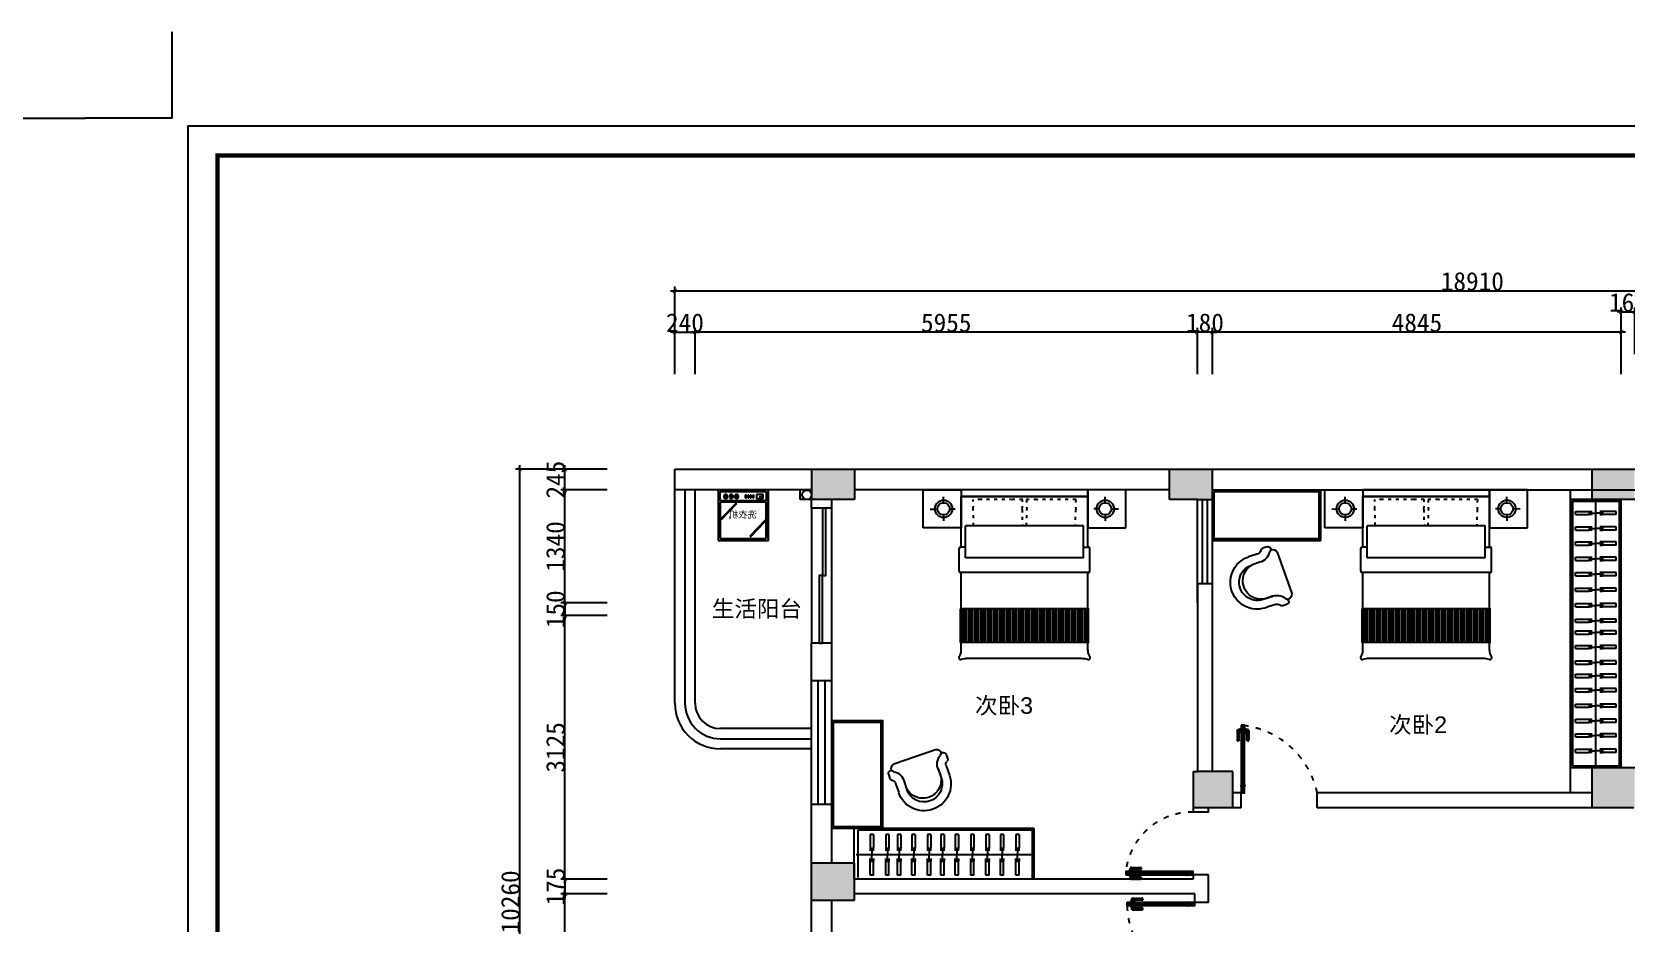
# Model space of a CAD drawing. Header units: millimetres. Extents: x 39175 to 431497, y 45587 to 68580.
# Drawn here: x 399030 to 417930, y 58011 to 68580 of the extents above; entities that cross this region are included whole.
import ezdxf
from ezdxf.enums import TextEntityAlignment as Align

# ---------------------------------------------------------------- set-up
doc = ezdxf.new("R2010")
doc.units = ezdxf.units.MM
doc.linetypes.add('ACAD_ISO03W100', pattern=[30, 12, -18])
doc.linetypes.add('HIDDEN2', pattern=[0.1875, 0.125, -0.0625])
for name, color, linetype in [('0-01图框模板说明', 2, 'Continuous'), ('0-02图框细线', 136, 'Continuous'), ('016-P平面家具', 51, 'Continuous'), ('8', 8, 'Continuous'), ('COLUMN', 7, 'Continuous'), ('墙', 7, 'Continuous'), ('墙体', 7, 'Continuous'), ('粗线层', 7, 'Continuous')]:
    doc.layers.add(name, color=color, linetype=linetype)
doc.layers.add('Z not print', color=8, linetype='Continuous', plot=False)
doc.styles.add('ar', font='arial.ttf')
doc.styles.get("Standard").update_dxf_attribs({"font": ''})
doc.styles.get('Standard').set_extended_font_data('NSimSun')
doc.linetypes.add('FENCELINE1', pattern='A,6.35,-2.54,[133,ltypeshp.shx,S=2.54,R=0,X=-2.54,Y=0],-2.54,25.4', length=36.83)
doc.dimstyles.new('ISO-25', dxfattribs={"dimtxt": 220, "dimasz": 50, "dimexe": 50, "dimexo": 0.625, "dimtad": 2, "dimdec": 0, "dimtxsty": 'Standard', "dimblk": 'ARCHTICK', "dimcen": 2.5, "dimdle": 50, "dimclrd": 251, "dimclre": 251, "dimclrt": 51, "dimadec": 0, "dimazin": 0, "dimtfac": 1, "dimtdec": 0, "dimtix": 1, "dimtmove": 2, "dimatfit": 3, "dimfxl": 500, "dimfxlon": 1, "dimarcsym": 0})

# ---------------------------------------------------------------- blocks, each defined once
blk = doc.blocks.new('hgggg')
at = {"layer": '0-01图框模板说明', "color": 2, "const_width": 0.724}
blk.add_lwpolyline([(3637.38, 670.41), (3637.38, 383.41), (3227.38, 383.41), (3227.38, 670.41)], close=True, dxfattribs=at)
at = {"layer": '0-02图框细线'}
blk.add_lwpolyline([(3642.38, 675.41), (3642.38, 378.41), (3222.38, 378.41), (3222.38, 675.41)], close=True, dxfattribs=at)
at = {"layer": 'Z not print', "color": 5}
for points in [[(3219.62, 691.34), (3219.62, 676.74), (3205.02, 676.74)], [(3645.14, 691.34), (3645.14, 676.74), (3659.75, 676.74)]]:
    blk.add_lwpolyline(points, dxfattribs=at)
blk = doc.blocks.new('_ArchTick')
at = {"color": 0, "linetype": 'ByBlock', "const_width": 0.15}
blk.add_lwpolyline([(-0.5, -0.5), (0.5, 0.5)], dxfattribs=at)
blk = doc.blocks.new('*D206')
at = {"color": 251, "lineweight": -2, "transparency": 16777216}
for p, q in [((406652, 65020), (406602, 65020)), ((406652, 64520), (406652, 65070)), ((406652, 65020), (406892, 65020)), ((406892, 64520), (406892, 65070)), ((406892, 65020), (406942, 65020))]:
    blk.add_line(p, q, dxfattribs=at)
at = {"layer": 'Defpoints', "color": 0, "transparency": 16777216}
for p in [(406892, 65020), (406652, 63148), (406892, 63148)]:
    blk.add_point(p, dxfattribs=at)
at = {"color": 251, "lineweight": -2, "transparency": 16777216, "xscale": 50, "yscale": 50, "zscale": 50}
blk.add_blockref('_ArchTick', (406652, 65020), dxfattribs=at)
at = {"color": 251, "lineweight": -2, "transparency": 16777216, "xscale": 50, "yscale": 50, "zscale": 50, "rotation": 180}
blk.add_blockref('_ArchTick', (406892, 65020), dxfattribs=at)
at = {"color": 51, "transparency": 16777216, "insert": (406772, 65130), "char_height": 220, "attachment_point": 5}
blk.add_mtext('240', dxfattribs=at)
blk = doc.blocks.new('*D207')
at = {"color": 251, "lineweight": -2, "transparency": 16777216}
for p, q in [((412897, 65020), (406842, 65020)), ((406892, 64520), (406892, 65070)), ((412847, 64520), (412847, 65070))]:
    blk.add_line(p, q, dxfattribs=at)
at = {"layer": 'Defpoints', "color": 0, "transparency": 16777216}
for p in [(406892, 65020), (406892, 63148), (412847, 63033)]:
    blk.add_point(p, dxfattribs=at)
at = {"color": 251, "lineweight": -2, "transparency": 16777216, "xscale": 50, "yscale": 50, "zscale": 50, "rotation": 180}
blk.add_blockref('_ArchTick', (406892, 65020), dxfattribs=at)
at = {"color": 251, "lineweight": -2, "transparency": 16777216, "xscale": 50, "yscale": 50, "zscale": 50}
blk.add_blockref('_ArchTick', (412847, 65020), dxfattribs=at)
at = {"color": 51, "transparency": 16777216, "insert": (409870, 65130), "char_height": 220, "attachment_point": 5}
blk.add_mtext('5955', dxfattribs=at)
blk = doc.blocks.new('*D208')
at = {"color": 251, "lineweight": -2, "transparency": 16777216}
for p, q in [((412847, 65020), (412797, 65020)), ((412847, 64520), (412847, 65070)), ((413027, 65020), (412847, 65020)), ((413027, 64520), (413027, 65070)), ((413027, 65020), (413077, 65020))]:
    blk.add_line(p, q, dxfattribs=at)
at = {"layer": 'Defpoints', "color": 0, "transparency": 16777216}
for p in [(412847, 65020), (412847, 63033), (413027, 63033)]:
    blk.add_point(p, dxfattribs=at)
at = {"color": 251, "lineweight": -2, "transparency": 16777216, "xscale": 50, "yscale": 50, "zscale": 50}
blk.add_blockref('_ArchTick', (412847, 65020), dxfattribs=at)
at = {"color": 251, "lineweight": -2, "transparency": 16777216, "xscale": 50, "yscale": 50, "zscale": 50, "rotation": 180}
blk.add_blockref('_ArchTick', (413027, 65020), dxfattribs=at)
at = {"color": 51, "transparency": 16777216, "insert": (412937, 65130), "char_height": 220, "attachment_point": 5}
blk.add_mtext('180', dxfattribs=at)
blk = doc.blocks.new('*D209')
at = {"color": 251, "lineweight": -2, "transparency": 16777216}
for p, q in [((417922, 65020), (412977, 65020)), ((413027, 64520), (413027, 65070)), ((417872, 64520), (417872, 65070))]:
    blk.add_line(p, q, dxfattribs=at)
at = {"layer": 'Defpoints', "color": 0, "transparency": 16777216}
for p in [(413027, 65020), (413027, 63033), (417872, 63033)]:
    blk.add_point(p, dxfattribs=at)
at = {"color": 251, "lineweight": -2, "transparency": 16777216, "xscale": 50, "yscale": 50, "zscale": 50, "rotation": 180}
blk.add_blockref('_ArchTick', (413027, 65020), dxfattribs=at)
at = {"color": 251, "lineweight": -2, "transparency": 16777216, "xscale": 50, "yscale": 50, "zscale": 50}
blk.add_blockref('_ArchTick', (417872, 65020), dxfattribs=at)
at = {"color": 51, "transparency": 16777216, "insert": (415450, 65130), "char_height": 220, "attachment_point": 5}
blk.add_mtext('4845', dxfattribs=at)
blk = doc.blocks.new('*D210')
at = {"color": 251, "lineweight": -2, "transparency": 16777216}
for p, q in [((417872, 65260), (417822, 65260)), ((417872, 64760), (417872, 65310)), ((417872, 65260), (418032, 65260)), ((418032, 64760), (418032, 65310)), ((418032, 65260), (418082, 65260))]:
    blk.add_line(p, q, dxfattribs=at)
at = {"layer": 'Defpoints', "color": 0, "transparency": 16777216}
for p in [(418032, 65260), (418032, 63393), (417872, 63033)]:
    blk.add_point(p, dxfattribs=at)
at = {"color": 251, "lineweight": -2, "transparency": 16777216, "xscale": 50, "yscale": 50, "zscale": 50}
blk.add_blockref('_ArchTick', (417872, 65260), dxfattribs=at)
at = {"color": 251, "lineweight": -2, "transparency": 16777216, "xscale": 50, "yscale": 50, "zscale": 50, "rotation": 180}
blk.add_blockref('_ArchTick', (418032, 65260), dxfattribs=at)
at = {"color": 51, "transparency": 16777216, "insert": (417952, 65370), "char_height": 220, "attachment_point": 5}
blk.add_mtext('160', dxfattribs=at)
blk = doc.blocks.new('*D216')
at = {"color": 251, "lineweight": -2, "transparency": 16777216}
for p, q in [((405349, 55778), (405349, 58408)), ((405849, 58358), (405299, 58358)), ((405849, 55828), (405299, 55828))]:
    blk.add_line(p, q, dxfattribs=at)
at = {"layer": 'Defpoints', "color": 0, "transparency": 16777216}
for p in [(405349, 58358), (408777, 58358), (408512, 55828)]:
    blk.add_point(p, dxfattribs=at)
at = {"color": 251, "lineweight": -2, "transparency": 16777216, "xscale": 50, "yscale": 50, "zscale": 50}
for p, rotation in [((405349, 58358), 90), ((405349, 55828), 270)]:
    blk.add_blockref('_ArchTick', p, dxfattribs=dict(at, rotation=rotation))
at = {"color": 51, "transparency": 16777216, "insert": (405238, 57093), "char_height": 220, "attachment_point": 5, "rotation": 90}
blk.add_mtext('2530', dxfattribs=at)
blk = doc.blocks.new('*D217')
at = {"color": 251, "lineweight": -2, "transparency": 16777216}
for p, q in [((405849, 58533), (405299, 58533)), ((405349, 58533), (405349, 58583)), ((405349, 58533), (405349, 58358)), ((405849, 58358), (405299, 58358)), ((405349, 58358), (405349, 58308))]:
    blk.add_line(p, q, dxfattribs=at)
at = {"layer": 'Defpoints', "color": 0, "transparency": 16777216}
for p in [(408777, 58533), (405349, 58358), (408777, 58358)]:
    blk.add_point(p, dxfattribs=at)
at = {"color": 251, "lineweight": -2, "transparency": 16777216, "xscale": 50, "yscale": 50, "zscale": 50}
for p, rotation in [((405349, 58533), 270), ((405349, 58358), 90)]:
    blk.add_blockref('_ArchTick', p, dxfattribs=dict(at, rotation=rotation))
at = {"color": 51, "transparency": 16777216, "insert": (405238, 58445), "char_height": 220, "attachment_point": 5, "rotation": 90}
blk.add_mtext('175', dxfattribs=at)
blk = doc.blocks.new('*D218')
at = {"color": 251, "lineweight": -2, "transparency": 16777216}
for p, q in [((405849, 61658), (405299, 61658)), ((405349, 58483), (405349, 61708)), ((405849, 58533), (405299, 58533))]:
    blk.add_line(p, q, dxfattribs=at)
at = {"layer": 'Defpoints', "color": 0, "transparency": 16777216}
for p in [(405349, 61658), (406201, 61658), (408777, 58533)]:
    blk.add_point(p, dxfattribs=at)
at = {"color": 251, "lineweight": -2, "transparency": 16777216, "xscale": 50, "yscale": 50, "zscale": 50}
for p, rotation in [((405349, 61658), 90), ((405349, 58533), 270)]:
    blk.add_blockref('_ArchTick', p, dxfattribs=dict(at, rotation=rotation))
at = {"color": 51, "transparency": 16777216, "insert": (405238, 60095), "char_height": 220, "attachment_point": 5, "rotation": 90}
blk.add_mtext('3125', dxfattribs=at)
blk = doc.blocks.new('*D193')
at = {"color": 251, "lineweight": -2, "transparency": 16777216}
for p, q in [((405849, 61808), (405299, 61808)), ((405349, 61808), (405349, 61858)), ((405349, 61808), (405349, 61658)), ((405849, 61658), (405299, 61658)), ((405349, 61658), (405349, 61608))]:
    blk.add_line(p, q, dxfattribs=at)
at = {"layer": 'Defpoints', "color": 0, "transparency": 16777216}
for p in [(406161, 61808), (405349, 61658), (406201, 61658)]:
    blk.add_point(p, dxfattribs=at)
at = {"color": 251, "lineweight": -2, "transparency": 16777216, "xscale": 50, "yscale": 50, "zscale": 50}
for p, rotation in [((405349, 61808), 270), ((405349, 61658), 90)]:
    blk.add_blockref('_ArchTick', p, dxfattribs=dict(at, rotation=rotation))
at = {"color": 51, "transparency": 16777216, "insert": (405238, 61733), "char_height": 220, "attachment_point": 5, "rotation": 90}
blk.add_mtext('150', dxfattribs=at)
blk = doc.blocks.new('*D219')
at = {"color": 251, "lineweight": -2, "transparency": 16777216}
for p, q in [((405849, 63148), (405299, 63148)), ((405349, 61758), (405349, 63198)), ((405849, 61808), (405299, 61808))]:
    blk.add_line(p, q, dxfattribs=at)
at = {"layer": 'Defpoints', "color": 0, "transparency": 16777216}
for p in [(405349, 63148), (408782, 63148), (406161, 61808)]:
    blk.add_point(p, dxfattribs=at)
at = {"color": 251, "lineweight": -2, "transparency": 16777216, "xscale": 50, "yscale": 50, "zscale": 50}
for p, rotation in [((405349, 63148), 90), ((405349, 61808), 270)]:
    blk.add_blockref('_ArchTick', p, dxfattribs=dict(at, rotation=rotation))
at = {"color": 51, "transparency": 16777216, "insert": (405238, 62478), "char_height": 220, "attachment_point": 5, "rotation": 90}
blk.add_mtext('1340', dxfattribs=at)
blk = doc.blocks.new('*D220')
at = {"color": 251, "lineweight": -2, "transparency": 16777216}
for p, q in [((405849, 63393), (405299, 63393)), ((405349, 63393), (405349, 63443)), ((405349, 63148), (405349, 63393)), ((405849, 63148), (405299, 63148)), ((405349, 63148), (405349, 63098))]:
    blk.add_line(p, q, dxfattribs=at)
at = {"layer": 'Defpoints', "color": 0, "transparency": 16777216}
for p in [(405349, 63393), (406652, 63393), (408782, 63148)]:
    blk.add_point(p, dxfattribs=at)
at = {"color": 251, "lineweight": -2, "transparency": 16777216, "xscale": 50, "yscale": 50, "zscale": 50}
for p, rotation in [((405349, 63393), 270), ((405349, 63148), 90)]:
    blk.add_blockref('_ArchTick', p, dxfattribs=dict(at, rotation=rotation))
at = {"color": 51, "transparency": 16777216, "insert": (405238, 63270), "char_height": 220, "attachment_point": 5, "rotation": 90}
blk.add_mtext('245', dxfattribs=at)
blk = doc.blocks.new('*D195')
at = {"color": 251, "lineweight": -2, "transparency": 16777216}
for p, q in [((406602, 65510), (425612, 65510)), ((406652, 65010), (406652, 65560)), ((425562, 65010), (425562, 65560))]:
    blk.add_line(p, q, dxfattribs=at)
at = {"layer": 'Defpoints', "color": 0, "transparency": 16777216}
for p in [(425562, 65510), (406652, 63393), (425562, 63393)]:
    blk.add_point(p, dxfattribs=at)
at = {"color": 251, "lineweight": -2, "transparency": 16777216, "xscale": 50, "yscale": 50, "zscale": 50, "rotation": 180}
blk.add_blockref('_ArchTick', (406652, 65510), dxfattribs=at)
at = {"color": 251, "lineweight": -2, "transparency": 16777216, "xscale": 50, "yscale": 50, "zscale": 50}
blk.add_blockref('_ArchTick', (425562, 65510), dxfattribs=at)
at = {"color": 51, "transparency": 16777216, "insert": (416107, 65620), "char_height": 220, "attachment_point": 5}
blk.add_mtext('18910', dxfattribs=at)
blk = doc.blocks.new('*D222')
at = {"color": 251, "lineweight": -2, "transparency": 16777216}
for p, q in [((405314, 63393), (404764, 63393)), ((404814, 53083), (404814, 63443)), ((405314, 53133), (404764, 53133))]:
    blk.add_line(p, q, dxfattribs=at)
at = {"layer": 'Defpoints', "color": 0, "transparency": 16777216}
for p in [(404814, 63393), (406662, 63393), (406662, 53133)]:
    blk.add_point(p, dxfattribs=at)
at = {"color": 251, "lineweight": -2, "transparency": 16777216, "xscale": 50, "yscale": 50, "zscale": 50}
for p, rotation in [((404814, 63393), 90), ((404814, 53133), 270)]:
    blk.add_blockref('_ArchTick', p, dxfattribs=dict(at, rotation=rotation))
at = {"color": 51, "transparency": 16777216, "insert": (404704, 58263), "char_height": 220, "attachment_point": 5, "rotation": 90}
blk.add_mtext('10260', dxfattribs=at)
blk = doc.blocks.new('A$C65345F46')
at = {"color": 51, "ltscale": 6}
for p, q in [((0, 0), (0, 600)), ((0, 600), (600, 600)), ((600, 600), (600, 0)), ((600, 0), (0, 0))]:
    blk.add_line(p, q, dxfattribs=at)
at = {"color": 250}
for p, q in [((574, 582), (30, 582)), ((30, 582), (30, 470)), ((574, 470), (574, 582)), ((30, 470), (574, 470)), ((30, 26), (30, 460)), ((30, 460), (574, 460)), ((574, 460), (30, 460)), ((30, 460), (30, 26)), ((65, 500), (65, 545)), ((65, 545), (144, 545)), ((144, 500), (65, 500)), ((144, 545), (144, 500)), ((175, 508), (175, 537)), ((175, 537), (189, 537)), ((189, 508), (175, 508)), ((189, 537), (189, 508)), ((206, 508), (206, 537)), ((206, 537), (220, 537)), ((220, 508), (206, 508)), ((220, 537), (220, 508)), ((234, 508), (234, 537)), ((234, 537), (248, 537)), ((248, 508), (234, 508)), ((248, 537), (248, 508)), ((264, 508), (264, 537)), ((264, 537), (279, 537)), ((279, 508), (264, 508)), ((279, 537), (279, 508)), ((375, 545), (384, 545)), ((375, 500), (375, 545)), ((384, 500), (375, 500)), ((381, 449), (563, 263)), ((381, 434), (563, 247)), ((384, 545), (384, 500)), ((439, 545), (448, 545)), ((439, 500), (439, 545)), ((448, 500), (439, 500)), ((448, 545), (448, 500)), ((505, 545), (514, 545)), ((505, 500), (505, 545)), ((514, 500), (505, 500)), ((514, 545), (514, 500)), ((574, 26), (574, 460)), ((41, 240), (223, 53)), ((41, 224), (223, 37)), ((574, 26), (30, 26))]:
    blk.add_line(p, q, dxfattribs=at)
at = {"color": 250, "ltscale": 6}
blk.add_line((574, 460), (574, 26), dxfattribs=at)
at = {"color": 250}
for centre, radius in [((81, 521), 2.88), ((103, 521), 2.88), ((379, 523), 23), ((443, 523), 23), ((509, 523), 23)]:
    blk.add_circle(centre, radius, dxfattribs=at)
at = {"color": 250, "insert": (136, 347), "char_height": 80, "width": 1735.86, "attachment_point": 1}
blk.add_mtext('{\\C8;洗衣机}', dxfattribs=at)
blk = doc.blocks.new('awtysaw4eta')
at = {"layer": '墙', "color": 250, "linetype": 'ACAD_ISO03W100', "ltscale": 3}
for centre, radius, start, end in [((351359, 56396), 5802, 90.4968, 91.3853), ((350670, 62135), 551, 354.5772, 6.3929), ((351440, 53805), 8394, 88.3391, 90.8982), ((351748, 60587), 1610, 88.0298, 92.4617), ((350843, 62170), 961, 354.6984, 1.5682), ((351905, 60587), 1610, 87.5383, 91.9702), ((352811, 62170), 961, 178.4318, 185.3016), ((352213, 53805), 8394, 89.1018, 91.6609), ((352295, 56396), 5802, 88.6147, 89.5032), ((352983, 62135), 551, 173.6071, 185.4228), ((349194, 61944), 2030, 358.3883, 3.928), ((354860, 62026), 3061, 178.9727, 182.6082), ((348793, 62026), 3061, 357.3918, 1.0273), ((354459, 61944), 2030, 176.072, 181.6117)]:
    blk.add_arc(centre, radius, start, end, dxfattribs=at)
at = {"layer": '粗线层', "color": 51}
for p, q in [((350627, 62311), (351077, 62311)), ((350627, 61861), (350627, 62311)), ((351077, 62311), (351077, 61861)), ((351077, 61632), (351077, 62232)), ((353027, 62311), (352577, 62311)), ((352577, 62311), (352577, 61861)), ((352577, 61632), (352577, 62232)), ((353027, 61861), (353027, 62311)), ((351077, 61861), (350627, 61861)), ((352577, 61861), (353027, 61861)), ((351052, 61347), (351052, 61617)), ((352602, 61347), (352602, 61617)), ((351077, 60902), (351077, 61332)), ((352577, 60902), (352577, 61332)), ((351067, 60507), (351067, 60897)), ((352582, 60902), (351072, 60902)), ((352587, 60507), (352587, 60897)), ((352582, 60502), (351072, 60502)), ((351077, 60388), (351077, 60502)), ((352577, 60409), (352577, 60502)), ((352502, 60311), (351127, 60311))]:
    blk.add_line(p, q, dxfattribs=at)
at = {"layer": '粗线层', "color": 250}
for p, q in [((350868, 62159), (350868, 62228)), ((352577, 62232), (351077, 62232)), ((352785, 62159), (352785, 62228)), ((350710, 62084), (350796, 62085)), ((350868, 62014), (350868, 61944)), ((350941, 62087), (351005, 62087)), ((352712, 62087), (352648, 62087)), ((352785, 62014), (352785, 61944)), ((352943, 62084), (352858, 62085)), ((351127, 61507), (351127, 61887)), ((352527, 61887), (351127, 61887)), ((352527, 61507), (352527, 61887)), ((351127, 61632), (351067, 61632)), ((352527, 61632), (352587, 61632)), ((352527, 61507), (351127, 61507)), ((352587, 61332), (351067, 61332)), ((351083, 60902), (351083, 60502)), ((351108, 60902), (351108, 60502)), ((351133, 60902), (351133, 60502)), ((351133, 60902), (351133, 60502)), ((351133, 60902), (351133, 60502)), ((351158, 60902), (351158, 60502)), ((351158, 60902), (351158, 60502)), ((351158, 60902), (351158, 60502)), ((351183, 60902), (351183, 60502)), ((351183, 60902), (351183, 60502)), ((351208, 60902), (351208, 60502)), ((351208, 60902), (351208, 60502)), ((351233, 60902), (351233, 60502)), ((351258, 60902), (351258, 60502)), ((351283, 60902), (351283, 60502)), ((351308, 60902), (351308, 60502)), ((351333, 60902), (351333, 60502)), ((351358, 60902), (351358, 60502)), ((351383, 60902), (351383, 60502)), ((351408, 60902), (351408, 60502)), ((351433, 60902), (351433, 60502)), ((351458, 60902), (351458, 60502)), ((351483, 60902), (351483, 60502)), ((351508, 60902), (351508, 60502)), ((351533, 60902), (351533, 60502)), ((351558, 60902), (351558, 60502)), ((351583, 60902), (351583, 60502)), ((351608, 60902), (351608, 60502)), ((351633, 60902), (351633, 60502)), ((351658, 60902), (351658, 60502)), ((351683, 60902), (351683, 60502)), ((351708, 60902), (351708, 60502)), ((351733, 60902), (351733, 60502)), ((351758, 60902), (351758, 60502)), ((351783, 60902), (351783, 60502)), ((351808, 60902), (351808, 60502)), ((351833, 60902), (351833, 60502)), ((351858, 60902), (351858, 60502)), ((351883, 60902), (351883, 60502)), ((351908, 60902), (351908, 60502)), ((351933, 60902), (351933, 60502)), ((351958, 60902), (351958, 60502)), ((351983, 60902), (351983, 60502)), ((352008, 60902), (352008, 60502)), ((352033, 60902), (352033, 60502)), ((352058, 60902), (352058, 60502)), ((352083, 60902), (352083, 60502)), ((352108, 60902), (352108, 60502)), ((352133, 60902), (352133, 60502)), ((352158, 60902), (352158, 60502)), ((352183, 60902), (352183, 60502)), ((352208, 60902), (352208, 60502)), ((352233, 60902), (352233, 60502)), ((352258, 60902), (352258, 60502)), ((352283, 60902), (352283, 60502)), ((352308, 60902), (352308, 60502)), ((352333, 60902), (352333, 60502)), ((352358, 60902), (352358, 60502)), ((352383, 60902), (352383, 60502)), ((352408, 60902), (352408, 60502)), ((352408, 60902), (352408, 60502)), ((352433, 60902), (352433, 60502)), ((352433, 60902), (352433, 60502)), ((352458, 60902), (352458, 60502)), ((352458, 60902), (352458, 60502)), ((352458, 60902), (352458, 60502)), ((352483, 60902), (352483, 60502)), ((352483, 60902), (352483, 60502)), ((352483, 60902), (352483, 60502)), ((352508, 60902), (352508, 60502)), ((352533, 60902), (352533, 60502)), ((352558, 60902), (352558, 60502))]:
    blk.add_line(p, q, dxfattribs=at)
at = {"layer": '粗线层', "color": 51}
blk.add_lwpolyline([(352577, 62311), (351077, 62311), (351077, 62232), (352577, 62232)], close=True, dxfattribs=at)
for centre in [(350868, 62087), (352785, 62087)]:
    blk.add_circle(centre, 103, dxfattribs=at)
at = {"layer": '粗线层', "color": 250}
for centre in [(350868, 62087), (352785, 62087)]:
    blk.add_circle(centre, 72.9, dxfattribs=at)
at = {"layer": '粗线层', "color": 51}
for centre, radius, start, end in [((351067, 61617), 15, 90, 180), ((352587, 61617), 15, 0, 90), ((351067, 61347), 15, 180, 270), ((352587, 61347), 15, 270, 0), ((351072, 60897), 5, 90, 180), ((352582, 60897), 5, 0, 90), ((351072, 60507), 5, 180, 270), ((352582, 60507), 5, 270, 0), ((351071, 60320), 21.1, 136.5359, 281.9177), ((350973, 60399), 104, 322.1587, 5.7516), ((351153, 60037), 274, 90.3232, 106.5822), ((352500, 60037), 274, 73.4178, 89.6768), ((352681, 60399), 104, 174.2484, 217.8413), ((352583, 60320), 21.1, 258.0823, 43.4641)]:
    blk.add_arc(centre, radius, start, end, dxfattribs=at)
blk = doc.blocks.new('tery')
at = {"color": 250}
for p, q in [((445502, 189114), (445541, 189114)), ((445502, 189114), (445502, 188952)), ((445541, 189114), (445541, 188952)), ((445502, 188631), (445502, 188794)), ((445502, 188631), (445541, 188631)), ((445541, 188631), (445541, 188794))]:
    blk.add_line(p, q, dxfattribs=at)
at = {"color": 51}
for p, q in [((445541, 188952), (445502, 188952)), ((445502, 188918), (445502, 188952)), ((445502, 188827), (445502, 188794)), ((445521, 188952), (445521, 188873)), ((445521, 188794), (445521, 188873)), ((445541, 188952), (445541, 188918)), ((445541, 188794), (445541, 188827)), ((445541, 188794), (445502, 188794))]:
    blk.add_line(p, q, dxfattribs=at)
blk = doc.blocks.new('YTYT')
at = {"layer": '016-P平面家具'}
for p, q in [((128945, -21545), (128836, -21507)), ((129081, -21546), (129033, -21529)), ((128911, -21642), (128802, -21604)), ((128968, -22165), (129139, -21673)), ((128736, -22147), (128627, -22109)), ((128770, -22049), (128661, -22011)), ((128844, -22229), (128796, -22213))]:
    blk.add_line(p, q, dxfattribs=at)
for centre, radius, start, end in [((128731, -21808), 319, 70.8731, 250.8731), ((128966, -21503), 46.5, 243.2905, 313.2868), ((129022, -21562), 34.4, 70.8731, 133.2868), ((129070, -21579), 34.4, 266.2069, 70.8731), ((128731, -21808), 215, 70.8731, 250.8731), ((125844, -21785), 2991, 3.2816, 3.318), ((128966, -21503), 150, 243.2905, 312.7171), ((129074, -21665), 65.5, 352.9364, 71.8295), ((125844, -21785), 2819, 355.458, 355.5646), ((128727, -22192), 150, 9.029, 78.4556), ((128727, -22192), 46.5, 8.4594, 78.4556), ((128807, -22180), 34.4, 188.4594, 250.8731), ((128856, -22197), 34.4, 250.8731, 55.5392), ((128912, -22131), 65.5, 249.9167, 328.8097)]:
    blk.add_arc(centre, radius, start, end, dxfattribs=at)
at = {"layer": '016-P平面家具', "color": 250}
blk.add_arc((128778, -21824), 218, 61.1955, 241.8196, dxfattribs=at)
blk = doc.blocks.new('hghghgjhgmhjkh')
at = {"layer": '016-P平面家具', "ltscale": 10}
h = blk.add_hatch(dxfattribs=at)
h.set_pattern_fill('DOLMIT', color=250, scale=0.3, style=0)
h.set_pattern_definition([(0, (995366.9358, -407035.1008), (0, 1.905), []), (45, (995366.936, -407035.101), (-3.809997403, 3.809997403), [2.694076836, -5.388153673])])
h.paths.add_polyline_path([(42700, 46203), (42700, 46193), (42959, 46193), (42959, 46203)])
h = blk.add_hatch(dxfattribs=at)
h.set_pattern_fill('ANSI34', color=250, scale=1.777778, style=0)
h.set_pattern_definition([(225, (42769.0107, 46220.4648), (0.94281, -0.94281), []), (225, (42768.6964, 46220.4648), (0.94281, -0.94281), []), (225, (42768.3821, 46220.4648), (0.94281, -0.94281), []), (225, (42768.0679, 46220.4648), (0.94281, -0.94281), [])])
h.paths.add_polyline_path([(42760, 46204), (42761, 46204), (42761, 46220), (42768, 46220), (42768, 46204), (42769, 46204), (42769, 46220), (42760, 46220)])
h = blk.add_hatch(dxfattribs=at)
h.set_pattern_fill('ANSI34', color=250, scale=1.777778, style=0)
h.set_pattern_definition([(135, (42777.8996, 46175.1315), (0.94281, 0.94281), []), (135, (42777.5853, 46175.1315), (0.94281, 0.94281), []), (135, (42777.271, 46175.1315), (0.94281, 0.94281), []), (135, (42776.9568, 46175.1315), (0.94281, 0.94281), [])])
h.paths.add_polyline_path([(42769, 46191), (42770, 46191), (42770, 46176), (42777, 46176), (42777, 46191), (42778, 46191), (42778, 46175), (42769, 46175)])
h = blk.add_hatch(dxfattribs=at)
h.set_pattern_fill('DOLMIT', color=250, scale=0.3, style=0)
h.set_pattern_definition([(0, (995885.6025, -407035.1008), (0, 1.905), []), (45, (995885.6025, -407035.101), (-3.809997403, 3.809997403), [2.694076836, -5.388153673])])
h.paths.add_polyline_path([(43219, 46203), (43219, 46193), (43478, 46193), (43478, 46203)])
h = blk.add_hatch(dxfattribs=at)
h.set_pattern_fill('ANSI34', color=250, scale=1.777778, style=0)
h.set_pattern_definition([(45, (43400.1218, 46175.1315), (-0.94281, 0.94281), []), (45, (43400.4361, 46175.1315), (-0.94281, 0.94281), []), (45, (43400.7503, 46175.1315), (-0.94281, 0.94281), []), (45, (43401.0646, 46175.1315), (-0.94281, 0.94281), [])])
h.paths.add_polyline_path([(43409, 46191), (43408, 46191), (43408, 46176), (43401, 46176), (43401, 46191), (43400, 46191), (43400, 46175), (43409, 46175)])
h = blk.add_hatch(dxfattribs=at)
h.set_pattern_fill('ANSI34', color=250, scale=1.777778, style=0)
h.set_pattern_definition([(315, (43409.0107, 46220.4648), (-0.94281, -0.94281), []), (315, (43409.325, 46220.4648), (-0.94281, -0.94281), []), (315, (43409.6392, 46220.4648), (-0.94281, -0.94281), []), (315, (43409.9535, 46220.4648), (-0.94281, -0.94281), [])])
h.paths.add_polyline_path([(43418, 46204), (43417, 46204), (43417, 46220), (43410, 46220), (43410, 46204), (43409, 46204), (43409, 46220), (43418, 46220)])
at = {"layer": '016-P平面家具', "color": 250, "linetype": 'ByBlock'}
for p, q in [((42692, 46215), (43486, 46215)), ((42692, 46181), (42692, 46215)), ((43486, 46181), (42692, 46181)), ((42700, 46181), (42700, 46215)), ((42700, 46203), (43478, 46203)), ((42700, 46193), (43478, 46193)), ((42959, 46193), (42959, 46203)), ((43219, 46193), (43219, 46203)), ((43478, 46215), (43478, 46181)), ((43486, 46215), (43486, 46181))]:
    blk.add_line(p, q, dxfattribs=at)
at = {"layer": '016-P平面家具', "color": 51, "linetype": 'ByBlock'}
blk.add_lwpolyline([(42689, 46218), (43489, 46218), (43489, 46178), (42689, 46178)], close=True, dxfattribs=at)
at = {"layer": '016-P平面家具', "color": 8, "ltscale": 10}
for points in [[(42769, 46203), (42769, 46220), (42760, 46220), (42760, 46203)], [(42768, 46203), (42768, 46220), (42761, 46220), (42761, 46203)], [(42778, 46193), (42778, 46175), (42769, 46175), (42769, 46193)], [(42777, 46193), (42777, 46176), (42770, 46176), (42770, 46193)], [(43400, 46193), (43400, 46175), (43409, 46175), (43409, 46193)], [(43401, 46193), (43401, 46176), (43408, 46176), (43408, 46193)], [(43409, 46203), (43409, 46220), (43418, 46220), (43418, 46203)], [(43410, 46203), (43410, 46220), (43417, 46220), (43417, 46203)]]:
    blk.add_lwpolyline(points, dxfattribs=at)
blk = doc.blocks.new('2111')
at = {"color": 8, "linetype": 'HIDDEN2', "ltscale": 25}
blk.add_lwpolyline([(679716, -358577), (679716, -358549, -0.414214), (679728, -358537), (679843, -358537, -0.414214), (679848, -358542), (679848, -358555, -0.414214), (679843, -358560), (679738, -358560, 0.414214), (679736, -358562), (679736, -358577)], format="xyb", dxfattribs=at)
blk.add_lwpolyline([(679758, -358585), (679698, -358585), (679698, -358579, -0.414214), (679700, -358577), (679756, -358577, -0.414214), (679758, -358579)], format="xyb", close=True, dxfattribs=at)
at = {"layer": '8', "color": 250, "linetype": 'HIDDEN2', "ltscale": 1.5}
for p, q in [((679840, -358560), (679840, -358537)), ((679845, -358559), (679845, -358538)), ((679846, -358559), (679846, -358538)), ((679846, -358558), (679846, -358539))]:
    blk.add_line(p, q, dxfattribs=at)
blk.add_lwpolyline([(679756, -358585), (679699, -358585), (679699, -358579, -0.414214), (679700, -358579), (679756, -358579, -0.414214), (679756, -358579)], format="xyb", close=True, dxfattribs=at)
blk.add_lwpolyline([(679718, -358577), (679718, -358549, -0.414214), (679728, -358539), (679846, -358539), (679846, -358558), (679738, -358558, 0.414214), (679734, -358562), (679734, -358577)], format="xyb", dxfattribs=at)
for centre, radius, start, end in [((679741, -358548), 13.1, 122.6197, 245.8556), ((679813, -358548), 59.5, 169.8168, 191.4777), ((679734, -358545), 18.8, 194.024, 275.2908)]:
    blk.add_arc(centre, radius, start, end, dxfattribs=at)
blk = doc.blocks.new('*D180')
at = {"color": 251, "lineweight": -2, "transparency": 16777216}
for p, q in [((405849, 61658), (405299, 61658)), ((405349, 58483), (405349, 61708)), ((405849, 58533), (405299, 58533))]:
    blk.add_line(p, q, dxfattribs=at)
at = {"layer": 'Defpoints', "color": 0, "transparency": 16777216}
for p in [(405349, 61658), (408512, 61658), (408777, 58533)]:
    blk.add_point(p, dxfattribs=at)
at = {"color": 251, "lineweight": -2, "transparency": 16777216, "xscale": 50, "yscale": 50, "zscale": 50}
for p, rotation in [((405349, 61658), 90), ((405349, 58533), 270)]:
    blk.add_blockref('_ArchTick', p, dxfattribs=dict(at, rotation=rotation))
at = {"color": 51, "transparency": 16777216, "insert": (405238, 60095), "char_height": 220, "attachment_point": 5, "rotation": 90}
blk.add_mtext('3125', dxfattribs=at)
blk = doc.blocks.new('*D181')
at = {"color": 251, "lineweight": -2, "transparency": 16777216}
for p, q in [((405849, 61808), (405299, 61808)), ((405349, 61808), (405349, 61858)), ((405349, 61808), (405349, 61658)), ((405849, 61658), (405299, 61658)), ((405349, 61658), (405349, 61608))]:
    blk.add_line(p, q, dxfattribs=at)
at = {"layer": 'Defpoints', "color": 0, "transparency": 16777216}
for p in [(408272, 61808), (405349, 61658), (408512, 61658)]:
    blk.add_point(p, dxfattribs=at)
at = {"color": 251, "lineweight": -2, "transparency": 16777216, "xscale": 50, "yscale": 50, "zscale": 50}
for p, rotation in [((405349, 61808), 270), ((405349, 61658), 90)]:
    blk.add_blockref('_ArchTick', p, dxfattribs=dict(at, rotation=rotation))
at = {"color": 51, "transparency": 16777216, "insert": (405238, 61733), "char_height": 220, "attachment_point": 5, "rotation": 90}
blk.add_mtext('150', dxfattribs=at)
blk = doc.blocks.new('*D182')
at = {"color": 251, "lineweight": -2, "transparency": 16777216}
for p, q in [((405849, 63148), (405299, 63148)), ((405349, 61758), (405349, 63198)), ((405849, 61808), (405299, 61808))]:
    blk.add_line(p, q, dxfattribs=at)
at = {"layer": 'Defpoints', "color": 0, "transparency": 16777216}
for p in [(405349, 63148), (408782, 63148), (408272, 61808)]:
    blk.add_point(p, dxfattribs=at)
at = {"color": 251, "lineweight": -2, "transparency": 16777216, "xscale": 50, "yscale": 50, "zscale": 50}
for p, rotation in [((405349, 63148), 90), ((405349, 61808), 270)]:
    blk.add_blockref('_ArchTick', p, dxfattribs=dict(at, rotation=rotation))
at = {"color": 51, "transparency": 16777216, "insert": (405238, 62478), "char_height": 220, "attachment_point": 5, "rotation": 90}
blk.add_mtext('1340', dxfattribs=at)

msp = doc.modelspace()

# ---------------------------------------------------------------- hatches: boundary and pattern name
h = msp.add_hatch(color=8)
h.dxf.hatch_style = 1
h.paths.add_polyline_path([(413022.3, 63392.9), (412512.3, 63392.9), (412512.3, 63032.9), (412842.3, 63032.9), (413022.3, 63032.9)])
h.paths.add_polyline_path([(418027.3, 63392.9), (417522.3, 63392.9), (417522.3, 63032.9), (418027.3, 63032.9)])
h.paths.add_polyline_path([(413262.3, 59807.9), (412842.3, 59807.9), (412792.3, 59807.9), (412792.3, 59377.9), (413262.3, 59377.9)])
h.paths.add_polyline_path([(418032.5, 59857.9), (417527.3, 59857.9), (417527.3, 59377.9), (418032.5, 59377.9)])
h.paths.add_polyline_path([(424037.3, 59837.9), (423537.3, 59837.9), (423537.3, 59377.9), (424037.3, 59377.9)])
h.paths.add_polyline_path([(424037.3, 63392.9), (423537.3, 63392.9), (423537.3, 63032.9), (424037.3, 63032.9)])
h.paths.add_polyline_path([(408782.5, 63392.9), (408272.5, 63392.9), (408272.5, 63032.9), (408782.5, 63032.9)])
h.paths.add_polyline_path([(408772.3, 58722.9), (408267.3, 58722.9), (408267.3, 58277.9), (408772.3, 58277.9)])

# ---------------------------------------------------------------- linework, layer by layer
for p, q in [((406652.5, 63392.9), (425562.5, 63392.9)), ((406652.5, 63147.9), (406652.5, 63392.9)), ((408272.5, 63392.9), (408272.5, 63032.9)), ((408782.5, 63392.9), (408782.5, 63032.9)), ((412517.5, 63032.9), (412517.5, 63392.9)), ((413027.5, 63032.9), (413027.5, 63392.9)), ((417527.5, 63032.9), (417527.5, 63392.9)), ((406892.5, 63147.9), (406652.5, 63147.9)), ((408272.5, 63147.9), (406892.5, 63147.9)), ((412517.5, 63147.9), (408782.5, 63147.9)), ((413027.5, 63147.9), (418032.5, 63147.9)), ((408782.5, 63032.9), (408272.5, 63032.9)), ((408272.5, 62932.9), (408272.5, 63032.9)), ((408512.5, 62932.9), (408512.5, 63032.9)), ((412847.5, 63032.9), (412517.5, 63032.9)), ((412847.5, 63032.9), (413027.5, 63032.9)), ((418032.5, 63032.9), (417527.5, 63032.9)), ((417872.5, 61042.9), (417872.5, 63032.9)), ((408512.5, 62932.9), (408272.5, 62932.9)), ((412847.5, 62037.9), (412847.5, 59807.9)), ((412847.5, 61807.9), (412847.5, 62037.9)), ((412847.5, 62037.9), (413027.5, 62037.9)), ((413027.5, 59807.9), (413027.5, 62037.9)), ((408272.5, 60882.9), (408272.5, 61332.9)), ((408512.5, 61332.9), (408272.5, 61332.9)), ((408512.5, 60882.9), (408512.5, 61332.9)), ((408512.5, 60882.9), (408272.5, 60882.9)), ((417872.5, 59857.9), (417872.5, 61042.9)), ((412797.5, 59807.9), (412847.5, 59807.9)), ((412797.5, 59807.9), (412797.5, 59377.9)), ((413267.5, 59807.9), (412847.5, 59807.9)), ((413267.5, 59377.9), (413267.5, 59807.9)), ((417527.5, 59377.9), (417527.5, 59857.9)), ((417527.5, 59857.9), (418032.5, 59857.9)), ((413367.5, 59557.9), (413267.5, 59557.9)), ((413367.5, 59377.9), (413367.5, 59557.9)), ((414267.5, 59377.9), (414267.5, 59557.9)), ((417527.5, 59557.9), (414267.5, 59557.9)), ((408272.5, 57852.9), (408272.5, 59417.9)), ((408512.5, 59417.9), (408272.5, 59417.9)), ((408512.5, 58722.9), (408512.5, 59417.9)), ((413367.5, 59377.9), (412797.5, 59377.9)), ((412797.5, 59377.9), (412797.5, 59327.9)), ((412977.5, 59327.9), (412977.5, 59377.9)), ((418022.5, 59377.9), (414267.5, 59377.9)), ((412977.5, 59327.9), (412797.5, 59327.9)), ((408777.5, 58722.9), (408272.5, 58722.9)), ((408777.5, 58722.9), (408777.5, 58277.9)), ((408777.5, 58532.9), (408777.5, 58722.9)), ((412797.5, 58532.9), (408777.5, 58532.9)), ((412977.5, 58582.9), (412797.5, 58582.9)), ((412797.5, 58582.9), (412797.5, 58532.9)), ((412977.5, 58532.9), (412977.5, 58582.9)), ((412977.5, 58257.9), (412977.5, 58532.9)), ((408777.5, 58277.9), (408272.5, 58277.9)), ((408512.5, 57852.9), (408512.5, 58277.9)), ((412815, 58357.9), (408777.5, 58357.9)), ((412815, 58257.9), (412815, 58357.9)), ((412977.5, 58257.9), (412815, 58257.9))]:
    msp.add_line(p, q)
at = {"color": 51}
for p, q in [((406652.5, 60617.9), (406652.5, 63147.9)), ((406892.5, 60617.9), (406892.5, 63147.9)), ((412907.5, 62037.9), (412907.5, 63032.9)), ((412967.5, 62037.9), (412967.5, 63032.9)), ((413027.5, 62547.9), (414307.5, 62547.9)), ((408352.5, 59417.9), (408352.5, 60882.9)), ((408432.5, 59417.9), (408432.5, 60882.9)), ((408272.5, 60317.9), (407192.5, 60317.9)), ((409112.5, 59132.9), (409112.5, 60412.9)), ((408272.5, 60077.9), (407192.5, 60077.9))]:
    msp.add_line(p, q, dxfattribs=at)
at = {"color": 2}
for p, q in [((408138.7, 63032.9), (408138.7, 63147.9)), ((417272.5, 59557.9), (417272.5, 63147.9)), ((408272.5, 63032.9), (408138.7, 63032.9)), ((408777.5, 59132.9), (408512.5, 59132.9)), ((408777.5, 58722.9), (408777.5, 59132.9))]:
    msp.add_line(p, q, dxfattribs=at)
at = {"color": 251}
for p, q in [((412847.5, 62037.9), (412847.5, 63032.9)), ((413027.5, 62037.9), (413027.5, 63032.9)), ((408272.5, 62932.9), (408272.5, 61332.9)), ((408512.5, 61332.9), (408512.5, 62932.9)), ((408272.5, 59417.9), (408272.5, 60882.9)), ((408512.5, 59417.9), (408512.5, 60882.9))]:
    msp.add_line(p, q, dxfattribs=at)
at = {"color": 51, "linetype": 'FENCELINE1', "ltscale": 10}
msp.add_lwpolyline([(406772.5, 63147.9), (406772.5, 60617.9, 0.1989124), (406895.5, 60320.9, 0.1989124), (407192.5, 60197.9), (408272.5, 60197.9)], format="xyb", dxfattribs=at)
at = {"color": 2}
for points in [[(413027.5, 63147.9), (414307.5, 63147.9), (414307.5, 62547.9), (413027.5, 62547.9)], [(417272.5, 59857.9), (417872.5, 59857.9), (417872.5, 63032.9), (417272.5, 63032.9)], [(408403.2, 62132.9), (408443.2, 62132.9), (408443.2, 62932.9), (408403.2, 62932.9)], [(408363.2, 61332.9), (408403.2, 61332.9), (408403.2, 62132.9), (408363.2, 62132.9)], [(408512.5, 59132.9), (408512.5, 60412.9), (409112.5, 60412.9), (409112.5, 59132.9)]]:
    msp.add_lwpolyline(points, close=True, dxfattribs=at)
at = {"color": 5}
msp.add_circle((408217.5, 63090.4), 55, dxfattribs=at)
at = {"color": 51}
for radius in [540, 300]:
    msp.add_arc((407192.5, 60617.9), radius, 180, 270, dxfattribs=at)
at = {"layer": '016-P平面家具', "color": 250}
for p, q in [((417572.5, 59877.9), (417572.5, 63012.9)), ((408821, 59112.9), (408821, 58552.9)), ((410891, 59112.9), (408821, 59112.9)), ((410891, 59132.9), (410891, 58552.9)), ((410891, 58532.9), (410891, 59112.9)), ((410891, 58822.9), (408801, 58822.9))]:
    msp.add_line(p, q, dxfattribs=at)
at = {"layer": '016-P平面家具', "color": 51}
for p, q in [((410911, 59132.9), (408777.5, 59132.9)), ((410911, 58532.9), (410911, 59132.9))]:
    msp.add_line(p, q, dxfattribs=at)
at = {"layer": '016-P平面家具', "color": 250}
msp.add_lwpolyline([(417292.5, 59877.9), (417852.5, 59877.9), (417852.5, 63012.9), (417292.5, 63012.9)], close=True, dxfattribs=at)
at = {"layer": '016-P平面家具', "color": 250, "linetype": 'ACAD_ISO03W100', "ltscale": 5}
for centre, radius, start, end in [((413268.8, 59340.7), 1022, 12.27092, 84.462), ((412788.8, 58531.4), 796.6, 89.37628, 173.39995), ((412882, 58222.4), 867.1, 180.29757, 265.56237)]:
    msp.add_arc(centre, radius, start, end, dxfattribs=at)
at = {"layer": 'COLUMN', "color": 250}
for points in [[(413047.5, 63127.9), (414287.5, 63127.9), (414287.5, 62567.9), (413047.5, 62567.9)], [(408532.5, 59152.9), (408532.5, 60392.9), (409092.5, 60392.9), (409092.5, 59152.9)]]:
    msp.add_lwpolyline(points, close=True, dxfattribs=at)

# ---------------------------------------------------------------- block references
at = {"color": 2}
for p in [(58970.6, 836.9), (63732.2, 837.2)]:
    msp.add_blockref('awtysaw4eta', p, dxfattribs=at)
at = {"layer": '0-02图框细线', "xscale": 70, "yscale": 70, "zscale": 70}
for p in [(143484, 20185.6), (175315.1, 20185.6)]:
    msp.add_blockref('hgggg', p, dxfattribs=at)
at = {"layer": '016-P平面家具', "xscale": -1}
msp.add_blockref('A$C65345F46', (407764.2, 62547.9), dxfattribs=at)
at = {"layer": '016-P平面家具', "color": 250, "extrusion": (0, 0, -1), "zscale": -1, "rotation": 90}
for p in [(-228699.8, -382646.8), (-228699.8, -383007.4), (-228699.8, -383373.5), (-228699.8, -383741.4), (-228699.8, -384235.9), (-228699.8, -384749.1), (-228699.8, -385283.2)]:
    msp.add_blockref('tery', p, dxfattribs=at)
at = {"layer": '016-P平面家具', "extrusion": (0, 0, -1), "zscale": -1, "rotation": 90}
for p in [(-228699.8, -382829.2), (-228699.8, -383189.8), (-228699.8, -383555.8), (-228699.8, -383923.7), (-228699.8, -384064.6), (-228699.8, -384418.2), (-228699.8, -384577.9), (-228699.8, -384931.5), (-228699.8, -385111.9), (-228699.8, -385465.6)]:
    msp.add_blockref('tery', p, dxfattribs=at)
at = {"layer": '016-P平面家具', "xscale": -1}
for p, rotation in [((54782, 740022.3), 90), ((-267666.9, -300002.5), 180), ((-267649.4, -300367.5), 180)]:
    msp.add_blockref('2111', p, dxfattribs=dict(at, rotation=rotation))
at = {"layer": '016-P平面家具', "color": 0, "linetype": 'ByBlock', "xscale": -1}
for p, rotation in [((459585.3, 103046.9), 90), ((369308.4, 104800.7), 180)]:
    msp.add_blockref('hghghgjhgmhjkh', p, dxfattribs=dict(at, rotation=rotation))
at = {"layer": '016-P平面家具', "rotation": 270}
msp.add_blockref('2111', (771992.9, 740022.3), dxfattribs=at)
at = {"layer": '016-P平面家具', "color": 250, "extrusion": (0, 0, -1), "zscale": -1}
for p in [(-854510.3, -130049.8), (-855004.8, -130049.8), (-855518.1, -130049.8), (-856052.2, -130049.8)]:
    msp.add_blockref('tery', p, dxfattribs=at)
at = {"layer": '016-P平面家具', "extrusion": (0, 0, -1), "zscale": -1}
for p in [(-854692.7, -130049.8), (-854833.6, -130049.8), (-855187.2, -130049.8), (-855346.8, -130049.8), (-855700.5, -130049.8), (-855880.9, -130049.8), (-856234.5, -130049.8)]:
    msp.add_blockref('tery', p, dxfattribs=at)
at = {"layer": '016-P平面家具'}
for p in [(-267666.9, 417208.4), (-267649.4, 416843.4)]:
    msp.add_blockref('2111', p, dxfattribs=at)
at = {"layer": '016-P平面家具', "color": 0, "linetype": 'ByBlock'}
msp.add_blockref('hghghgjhgmhjkh', (369325.9, 12040.1), dxfattribs=at)
at = {"layer": '墙体', "xscale": -1}
for p, rotation in [((284826.3, 40245.2), 180), ((431415.2, -69068.2), 270)]:
    msp.add_blockref('YTYT', p, dxfattribs=dict(at, rotation=rotation))

# ---------------------------------------------------------------- texts
at = {"color": 2, "style": 'ar', "flags": 8}
for tag, p in [('生活阳台', (407625.7, 61743.3)), ('次卧3', (410555.1, 60594.3)), ('次卧2', (415463.5, 60367.3))]:
    msp.add_attdef(tag, text='原始结构图', height=196, dxfattribs=at).set_placement(p, align=Align.MIDDLE)

# ---------------------------------------------------------------- dimensions: what is measured, and where the dimension line sits
for base, p1, p2, picture, middle in [((425562.5, 65509.6), (406652.5, 63392.9), (425562.5, 63392.9), '*D195', (416107.5, 65620.3)), ((418032.5, 65259.8), (417872.5, 63032.9), (418032.5, 63392.9), '*D210', (417952.5, 65370.4)), ((406892.5, 65019.8), (406652.5, 63147.9), (406892.5, 63147.9), '*D206', (406772.5, 65130.4)), ((406892.5, 65019.8), (412847.5, 63032.9), (406892.5, 63147.9), '*D207', (409870, 65130.4)), ((412847.5, 65019.8), (413027.5, 63032.9), (412847.5, 63032.9), '*D208', (412937.5, 65130.4)), ((413027.5, 65019.8), (417872.5, 63032.9), (413027.5, 63032.9), '*D209', (415450, 65130.4))]:
    dim = msp.add_linear_dim(base=base, p1=p1, p2=p2, dimstyle='ISO-25')
    dim.commit()
    dim.dimension.update_dxf_attribs({"geometry": picture, "text_midpoint": middle})
for base, p1, p2, angle, picture, middle in [((405349, 63392.9), (408782.5, 63147.9), (406652.5, 63392.9), 270, '*D220', (405238.4, 63270.4)), ((404814.3, 63392.9), (406662.5, 53132.9), (406662.5, 63392.9), 90, '*D222', (404703.6, 58262.9)), ((405349, 63147.9), (406160.8, 61807.9), (408782.5, 63147.9), 270, '*D219', (405238.4, 62477.9)), ((405349, 63147.9), (408272.5, 61807.9), (408782.5, 63147.9), 270, '*D182', (405238.4, 62477.9)), ((405349, 61657.9), (406160.8, 61807.9), (406201.3, 61657.9), 270, '*D193', (405238.4, 61732.9)), ((405349, 61657.9), (408272.5, 61807.9), (408512.5, 61657.9), 270, '*D181', (405238.4, 61732.9)), ((405349, 61657.9), (408777.5, 58532.9), (406201.3, 61657.9), 270, '*D218', (405238.4, 60095.4)), ((405349, 61657.9), (408777.5, 58532.9), (408512.5, 61657.9), 270, '*D180', (405238.4, 60095.4)), ((405349, 58357.9), (408777.5, 58532.9), (408777.5, 58357.9), 270, '*D217', (405238.4, 58445.4)), ((405349, 58357.9), (408512.5, 55827.9), (408777.5, 58357.9), 270, '*D216', (405238.4, 57092.9))]:
    dim = msp.add_linear_dim(base=base, p1=p1, p2=p2, angle=angle, dimstyle='ISO-25')
    dim.commit()
    dim.dimension.update_dxf_attribs({"geometry": picture, "text_midpoint": middle})

doc.saveas('drawing.dxf')
